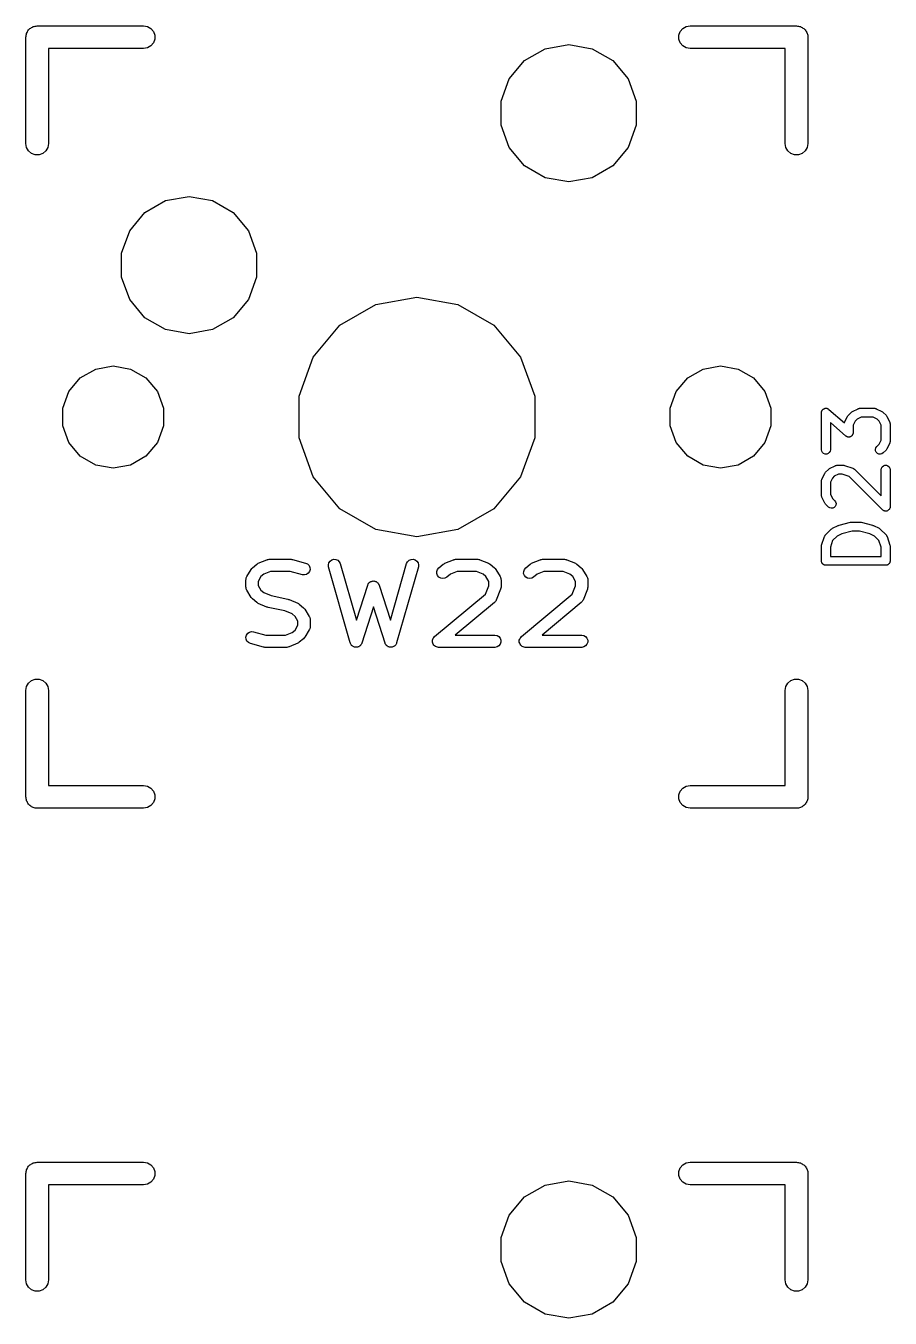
# Model space of a CAD drawing. Extents: x 37 to 154, y -133 to -20.
# Drawn here: x 81.46 to 95.92, y -103.07 to -81.46 of the extents above; entities that cross this region are included whole.
import ezdxf

# ---------------------------------------------------------------- set-up
doc = ezdxf.new("R2010")
doc.units = 0
doc.header["$MEASUREMENT"] = 0
doc.layers.add('BLACK', color=7, linetype='CONTINUOUS')

msp = doc.modelspace()

# ---------------------------------------------------------------- linework, layer by layer
at = {"layer": 'Black'}
for p, q in [((81.6336, -81.4624), (81.65, -81.4595)), ((81.65, -81.4595), (83.428, -81.4595)), ((83.428, -81.4595), (83.4932, -81.471)), ((92.5068, -81.471), (92.572, -81.4595)), ((92.572, -81.4595), (94.35, -81.4595)), ((94.35, -81.4595), (94.3664, -81.4624)), ((81.4595, -81.65), (81.4624, -81.6336)), ((81.4595, -83.428), (81.4595, -81.65)), ((81.4624, -81.6169), (81.4681, -81.6013)), ((81.4624, -81.6336), (81.4624, -81.6169)), ((81.4681, -81.6013), (81.471, -81.5848)), ((81.471, -81.5848), (81.4793, -81.5704)), ((81.4793, -81.5704), (81.485, -81.5547)), ((81.485, -81.5547), (81.4957, -81.542)), ((81.4957, -81.542), (81.5041, -81.5275)), ((81.5041, -81.5275), (81.5168, -81.5168)), ((81.5168, -81.5168), (81.5275, -81.5041)), ((81.5275, -81.5041), (81.542, -81.4957)), ((81.542, -81.4957), (81.5547, -81.485)), ((81.5547, -81.485), (81.5704, -81.4793)), ((81.5704, -81.4793), (81.5848, -81.471)), ((81.5848, -81.471), (81.6013, -81.4681)), ((81.6013, -81.4681), (81.6169, -81.4624)), ((81.6169, -81.4624), (81.6336, -81.4624)), ((83.4932, -81.471), (83.5505, -81.5041)), ((83.5505, -81.5041), (83.593, -81.5547)), ((83.593, -81.5547), (83.6156, -81.6169)), ((83.6156, -81.6169), (83.6156, -81.6831)), ((92.3844, -81.6169), (92.407, -81.5547)), ((92.3844, -81.6831), (92.3844, -81.6169)), ((92.407, -81.5547), (92.4495, -81.5041)), ((92.4495, -81.5041), (92.5068, -81.471)), ((94.3664, -81.4624), (94.3831, -81.4624)), ((94.3831, -81.4624), (94.3987, -81.4681)), ((94.3987, -81.4681), (94.4152, -81.471)), ((94.4152, -81.471), (94.4296, -81.4793)), ((94.4296, -81.4793), (94.4453, -81.485)), ((94.4453, -81.485), (94.458, -81.4957)), ((94.458, -81.4957), (94.4725, -81.5041)), ((94.4725, -81.5041), (94.4832, -81.5168)), ((94.4832, -81.5168), (94.4959, -81.5275)), ((94.4959, -81.5275), (94.5043, -81.542)), ((94.5043, -81.542), (94.515, -81.5547)), ((94.515, -81.5547), (94.5207, -81.5704)), ((94.5207, -81.5704), (94.529, -81.5848)), ((94.529, -81.5848), (94.5319, -81.6013)), ((94.5319, -81.6013), (94.5376, -81.6169)), ((94.5376, -81.6169), (94.5376, -81.6336)), ((94.5376, -81.6336), (94.5405, -81.65)), ((94.5405, -81.65), (94.5405, -83.428)), ((83.428, -81.8405), (81.8405, -81.8405)), ((81.8405, -81.8405), (81.8405, -83.428)), ((83.4932, -81.829), (83.428, -81.8405)), ((83.5505, -81.7959), (83.4932, -81.829)), ((83.593, -81.7452), (83.5505, -81.7959)), ((83.6156, -81.6831), (83.593, -81.7452)), ((89.8025, -82.0411), (90.1476, -81.8418)), ((90.1476, -81.8418), (90.54, -81.7726)), ((90.54, -81.7726), (90.9324, -81.8418)), ((90.9324, -81.8418), (91.2775, -82.0411)), ((92.407, -81.7452), (92.3844, -81.6831)), ((92.4495, -81.7959), (92.407, -81.7452)), ((92.5068, -81.829), (92.4495, -81.7959)), ((92.572, -81.8405), (92.5068, -81.829)), ((94.1595, -81.8405), (92.572, -81.8405)), ((94.1595, -83.428), (94.1595, -81.8405)), ((89.5464, -82.3463), (89.8025, -82.0411)), ((91.2775, -82.0411), (91.5336, -82.3463)), ((89.4101, -82.7208), (89.5464, -82.3463)), ((91.5336, -82.3463), (91.6699, -82.7208)), ((89.4101, -83.1192), (89.4101, -82.7208)), ((91.6699, -82.7208), (91.6699, -83.1192)), ((89.5464, -83.4937), (89.4101, -83.1192)), ((91.6699, -83.1192), (91.5336, -83.4937)), ((81.471, -83.4932), (81.4595, -83.428)), ((81.5041, -83.5505), (81.471, -83.4932)), ((81.5547, -83.593), (81.5041, -83.5505)), ((81.6169, -83.6156), (81.5547, -83.593)), ((81.6831, -83.6156), (81.6169, -83.6156)), ((81.7452, -83.593), (81.6831, -83.6156)), ((81.7959, -83.5505), (81.7452, -83.593)), ((81.829, -83.4932), (81.7959, -83.5505)), ((81.8405, -83.428), (81.829, -83.4932)), ((89.8025, -83.7989), (89.5464, -83.4937)), ((91.5336, -83.4937), (91.2775, -83.7989)), ((94.171, -83.4932), (94.1595, -83.428)), ((94.2041, -83.5505), (94.171, -83.4932)), ((94.2548, -83.593), (94.2041, -83.5505)), ((94.3169, -83.6156), (94.2548, -83.593)), ((94.3831, -83.6156), (94.3169, -83.6156)), ((94.4453, -83.593), (94.3831, -83.6156)), ((94.4959, -83.5505), (94.4453, -83.593)), ((94.529, -83.4932), (94.4959, -83.5505)), ((94.5405, -83.428), (94.529, -83.4932)), ((90.1476, -83.9982), (89.8025, -83.7989)), ((91.2775, -83.7989), (90.9324, -83.9982)), ((90.54, -84.0674), (90.1476, -83.9982)), ((90.9324, -83.9982), (90.54, -84.0674)), ((83.4525, -84.5811), (83.7976, -84.3818)), ((83.7976, -84.3818), (84.19, -84.3126)), ((84.19, -84.3126), (84.5824, -84.3818)), ((84.5824, -84.3818), (84.9275, -84.5811)), ((83.1964, -84.8863), (83.4525, -84.5811)), ((84.9275, -84.5811), (85.1836, -84.8863)), ((83.0601, -85.2608), (83.1964, -84.8863)), ((85.1836, -84.8863), (85.3199, -85.2608)), ((83.0601, -85.6592), (83.0601, -85.2608)), ((85.3199, -85.2608), (85.3199, -85.6592)), ((83.1964, -86.0337), (83.0601, -85.6592)), ((85.3199, -85.6592), (85.1836, -86.0337)), ((83.4525, -86.3389), (83.1964, -86.0337)), ((85.1836, -86.0337), (84.9275, -86.3389)), ((86.7134, -86.4667), (87.3154, -86.1192)), ((87.3154, -86.1192), (88, -85.9985)), ((88, -85.9985), (88.6846, -86.1192)), ((88.6846, -86.1192), (89.2865, -86.4667)), ((83.7976, -86.5382), (83.4525, -86.3389)), ((84.9275, -86.3389), (84.5824, -86.5382)), ((84.19, -86.6074), (83.7976, -86.5382)), ((84.5824, -86.5382), (84.19, -86.6074)), ((86.2666, -86.9992), (86.7134, -86.4667)), ((89.2865, -86.4667), (89.7334, -86.9992)), ((86.0289, -87.6524), (86.2666, -86.9992)), ((89.7334, -86.9992), (89.9711, -87.6524)), ((82.371, -87.3457), (82.6279, -87.1974)), ((82.6279, -87.1974), (82.92, -87.1458)), ((82.92, -87.1458), (83.2121, -87.1974)), ((83.2121, -87.1974), (83.469, -87.3457)), ((92.531, -87.3457), (92.7879, -87.1974)), ((92.7879, -87.1974), (93.08, -87.1458)), ((93.08, -87.1458), (93.3721, -87.1974)), ((93.3721, -87.1974), (93.629, -87.3457)), ((82.1803, -87.5729), (82.371, -87.3457)), ((83.469, -87.3457), (83.6597, -87.5729)), ((92.3403, -87.5729), (92.531, -87.3457)), ((93.629, -87.3457), (93.8197, -87.5729)), ((82.0788, -87.8517), (82.1803, -87.5729)), ((83.6597, -87.5729), (83.7612, -87.8517)), ((86.0289, -88.3476), (86.0289, -87.6524)), ((89.9711, -87.6524), (89.9711, -88.3476)), ((92.2388, -87.8517), (92.3403, -87.5729)), ((93.8197, -87.5729), (93.9212, -87.8517)), ((82.0788, -88.1483), (82.0788, -87.8517)), ((83.7612, -87.8517), (83.7612, -88.1483)), ((92.2388, -88.1483), (92.2388, -87.8517)), ((93.9212, -87.8517), (93.9212, -88.1483)), ((94.7674, -87.9281), (94.7687, -87.9209)), ((94.7674, -88.5471), (94.7674, -87.9281)), ((94.7687, -87.9209), (94.7688, -87.9135)), ((94.7688, -87.9135), (94.7709, -87.9081)), ((94.7709, -87.9081), (94.7719, -87.9024)), ((94.7719, -87.9024), (94.7756, -87.8961)), ((94.7756, -87.8961), (94.7782, -87.8893)), ((94.7782, -87.8893), (94.782, -87.8849)), ((94.782, -87.8849), (94.7849, -87.8799)), ((94.7849, -87.8799), (94.7905, -87.8752)), ((94.7905, -87.8752), (94.7954, -87.8697)), ((94.7954, -87.8697), (94.8004, -87.8669)), ((94.8004, -87.8669), (94.8049, -87.8631)), ((94.8049, -87.8631), (94.8118, -87.8606)), ((94.8118, -87.8606), (94.8182, -87.8571)), ((94.8182, -87.8571), (94.8239, -87.8562)), ((94.8239, -87.8562), (94.8294, -87.8542)), ((94.8294, -87.8542), (94.8367, -87.8542)), ((94.8367, -87.8542), (94.8439, -87.8531)), ((94.8439, -87.8531), (94.8496, -87.8542)), ((94.8496, -87.8542), (94.8554, -87.8542)), ((94.8554, -87.8542), (94.8623, -87.8567)), ((94.8623, -87.8567), (94.8695, -87.8582)), ((94.8695, -87.8582), (94.8744, -87.8612)), ((94.8744, -87.8612), (94.8799, -87.8631)), ((94.8799, -87.8631), (94.8855, -87.8679)), ((94.8855, -87.8679), (94.8918, -87.8717)), ((94.8918, -87.8717), (95.1518, -88.0991)), ((95.2179, -87.9703), (95.2655, -87.9227)), ((95.2655, -87.9227), (95.2754, -87.9158)), ((95.2754, -87.9158), (95.285, -87.9086)), ((95.285, -87.9086), (95.3803, -87.861)), ((95.3803, -87.861), (95.3844, -87.8598)), ((95.3844, -87.8598), (95.3882, -87.8576)), ((95.3882, -87.8576), (95.3968, -87.8561)), ((95.3968, -87.8561), (95.4052, -87.8536)), ((95.4052, -87.8536), (95.4096, -87.8538)), ((95.4096, -87.8538), (95.4138, -87.8531)), ((95.4138, -87.8531), (95.6519, -87.8531)), ((95.6519, -87.8531), (95.6562, -87.8538)), ((95.6562, -87.8538), (95.6605, -87.8536)), ((95.6605, -87.8536), (95.6689, -87.8561)), ((95.6689, -87.8561), (95.6776, -87.8576)), ((95.6776, -87.8576), (95.6813, -87.8598)), ((95.6813, -87.8598), (95.6854, -87.861)), ((95.6854, -87.861), (95.7807, -87.9086)), ((95.7807, -87.9086), (95.7903, -87.9158)), ((95.7903, -87.9158), (95.8002, -87.9227)), ((95.8002, -87.9227), (95.8478, -87.9703)), ((82.1803, -88.4271), (82.0788, -88.1483)), ((83.7612, -88.1483), (83.6597, -88.4271)), ((92.3403, -88.4271), (92.2388, -88.1483)), ((93.9212, -88.1483), (93.8197, -88.4271)), ((95.1739, -88.3179), (94.9174, -88.0934)), ((94.9174, -88.0934), (94.9174, -88.5471)), ((95.1518, -88.0991), (95.1529, -88.0929)), ((95.1529, -88.0929), (95.155, -88.0892)), ((95.155, -88.0892), (95.1563, -88.085)), ((95.1563, -88.085), (95.2039, -87.9898)), ((95.2039, -87.9898), (95.211, -87.9801)), ((95.211, -87.9801), (95.2179, -87.9703)), ((95.3326, -88.0678), (95.2983, -88.1363)), ((95.2983, -88.1363), (95.2983, -88.2614)), ((95.363, -88.0374), (95.3326, -88.0678)), ((95.4315, -88.0031), (95.363, -88.0374)), ((95.6342, -88.0031), (95.4315, -88.0031)), ((95.7027, -88.0374), (95.6342, -88.0031)), ((95.7331, -88.0678), (95.7027, -88.0374)), ((95.7674, -88.1363), (95.7331, -88.0678)), ((95.7674, -88.3866), (95.7674, -88.1363)), ((95.8478, -87.9703), (95.8547, -87.9801)), ((95.8547, -87.9801), (95.8618, -87.9898)), ((95.8618, -87.9898), (95.9095, -88.085)), ((95.9095, -88.085), (95.9107, -88.0892)), ((95.9107, -88.0892), (95.9129, -88.0929)), ((95.9129, -88.0929), (95.9144, -88.1016)), ((95.9144, -88.1016), (95.9169, -88.11)), ((95.9169, -88.11), (95.9166, -88.1143)), ((95.9166, -88.1143), (95.9174, -88.1186)), ((95.9174, -88.1186), (95.9174, -88.4043)), ((86.2666, -89.0008), (86.0289, -88.3476)), ((89.9711, -88.3476), (89.7334, -89.0008)), ((95.1802, -88.3217), (95.1739, -88.3179)), ((95.1858, -88.3264), (95.1802, -88.3217)), ((95.1913, -88.3284), (95.1858, -88.3264)), ((95.1962, -88.3314), (95.1913, -88.3284)), ((95.2034, -88.3328), (95.1962, -88.3314)), ((95.2103, -88.3353), (95.2034, -88.3328)), ((95.2161, -88.3353), (95.2103, -88.3353)), ((95.2218, -88.3364), (95.2161, -88.3353)), ((95.229, -88.3353), (95.2218, -88.3364)), ((95.2364, -88.3353), (95.229, -88.3353)), ((95.2418, -88.3333), (95.2364, -88.3353)), ((95.2475, -88.3324), (95.2418, -88.3333)), ((95.2539, -88.3289), (95.2475, -88.3324)), ((95.2608, -88.3264), (95.2539, -88.3289)), ((95.2653, -88.3227), (95.2608, -88.3264)), ((95.2703, -88.3199), (95.2653, -88.3227)), ((95.2752, -88.3143), (95.2703, -88.3199)), ((95.2808, -88.3096), (95.2752, -88.3143)), ((95.2837, -88.3046), (95.2808, -88.3096)), ((95.2875, -88.3003), (95.2837, -88.3046)), ((95.2901, -88.2934), (95.2875, -88.3003)), ((95.2938, -88.2871), (95.2901, -88.2934)), ((95.2948, -88.2814), (95.2938, -88.2871)), ((95.2969, -88.276), (95.2948, -88.2814)), ((95.2971, -88.2686), (95.2969, -88.276)), ((95.2983, -88.2614), (95.2971, -88.2686)), ((82.371, -88.6543), (82.1803, -88.4271)), ((83.6597, -88.4271), (83.469, -88.6543)), ((92.531, -88.6543), (92.3403, -88.4271)), ((93.8197, -88.4271), (93.629, -88.6543)), ((94.7719, -88.5728), (94.7674, -88.5471)), ((94.7849, -88.5954), (94.7719, -88.5728)), ((94.9129, -88.5728), (94.8998, -88.5954)), ((94.9174, -88.5471), (94.9129, -88.5728)), ((95.6724, -88.5406), (95.6792, -88.5154)), ((95.6747, -88.5666), (95.6724, -88.5406)), ((95.6857, -88.5902), (95.6747, -88.5666)), ((95.6792, -88.5154), (95.6941, -88.4941)), ((95.7041, -88.6086), (95.6857, -88.5902)), ((95.6941, -88.4941), (95.7331, -88.4551)), ((95.7331, -88.4551), (95.7674, -88.3866)), ((95.8478, -88.5526), (95.8002, -88.6002)), ((95.8547, -88.5427), (95.8478, -88.5526)), ((95.8618, -88.5331), (95.8547, -88.5427)), ((95.9095, -88.4378), (95.8618, -88.5331)), ((95.9107, -88.4337), (95.9095, -88.4378)), ((95.9129, -88.4299), (95.9107, -88.4337)), ((95.9144, -88.4213), (95.9129, -88.4299)), ((95.9169, -88.4129), (95.9144, -88.4213)), ((95.9174, -88.4043), (95.9166, -88.4085)), ((95.9166, -88.4085), (95.9169, -88.4129)), ((82.6279, -88.8026), (82.371, -88.6543)), ((82.92, -88.8541), (82.6279, -88.8026)), ((83.2121, -88.8026), (82.92, -88.8541)), ((83.469, -88.6543), (83.2121, -88.8026)), ((92.7879, -88.8026), (92.531, -88.6543)), ((93.08, -88.8541), (92.7879, -88.8026)), ((93.3721, -88.8026), (93.08, -88.8541)), ((93.629, -88.6543), (93.3721, -88.8026)), ((94.8049, -88.6121), (94.7849, -88.5954)), ((94.8294, -88.621), (94.8049, -88.6121)), ((94.8554, -88.621), (94.8294, -88.621)), ((94.8799, -88.6121), (94.8554, -88.621)), ((94.8998, -88.5954), (94.8799, -88.6121)), ((95.0159, -88.8085), (95.0243, -88.806)), ((95.0243, -88.806), (95.0286, -88.8062)), ((95.0286, -88.8062), (95.0329, -88.8055)), ((95.0329, -88.8055), (95.1281, -88.8055)), ((95.1281, -88.8055), (95.1399, -88.8076)), ((95.7277, -88.6196), (95.7041, -88.6086)), ((95.7537, -88.6219), (95.7277, -88.6196)), ((95.7788, -88.6151), (95.7537, -88.6219)), ((95.8002, -88.6002), (95.7788, -88.6151)), ((95.8049, -88.8155), (95.8294, -88.8066)), ((95.8294, -88.8066), (95.8554, -88.8066)), ((95.8554, -88.8066), (95.8799, -88.8155)), ((86.7134, -89.5332), (86.2666, -89.0008)), ((89.7334, -89.0008), (89.2865, -89.5332)), ((94.7753, -89.0374), (94.8229, -88.9422)), ((94.8229, -88.9422), (94.8301, -88.9325)), ((94.8301, -88.9325), (94.837, -88.9227)), ((94.837, -88.9227), (94.8846, -88.8751)), ((94.8846, -88.8751), (94.8944, -88.8682)), ((94.8944, -88.8682), (94.9041, -88.861)), ((94.9041, -88.861), (94.9993, -88.8134)), ((94.9516, -89.0201), (94.9174, -89.0887)), ((94.982, -88.9897), (94.9516, -89.0201)), ((95.0506, -88.9555), (94.982, -88.9897)), ((94.9993, -88.8134), (95.0035, -88.8122)), ((95.0035, -88.8122), (95.0072, -88.81)), ((95.0072, -88.81), (95.0159, -88.8085)), ((95.1159, -88.9555), (95.0506, -88.9555)), ((95.2304, -88.9936), (95.1159, -88.9555)), ((95.1399, -88.8076), (95.1518, -88.8093)), ((95.1518, -88.8093), (95.2947, -88.8569)), ((95.7893, -89.5526), (95.2304, -88.9936)), ((95.2947, -88.8569), (95.2985, -88.859)), ((95.2985, -88.859), (95.3026, -88.8601)), ((95.3026, -88.8601), (95.3098, -88.8652)), ((95.3098, -88.8652), (95.3176, -88.8693)), ((95.3176, -88.8693), (95.3204, -88.8726)), ((95.3204, -88.8726), (95.324, -88.8751)), ((95.324, -88.8751), (95.7674, -89.3185)), ((95.7674, -88.8805), (95.7719, -88.8548)), ((95.7674, -89.3185), (95.7674, -88.8805)), ((95.7719, -88.8548), (95.7849, -88.8323)), ((95.7849, -88.8323), (95.8049, -88.8155)), ((95.8799, -88.8155), (95.8998, -88.8323)), ((95.8998, -88.8323), (95.9129, -88.8548)), ((95.9129, -88.8548), (95.9174, -88.8805)), ((95.9174, -88.8805), (95.9174, -89.4995)), ((94.7674, -89.071), (94.7681, -89.0667)), ((94.7674, -89.309), (94.7674, -89.071)), ((94.7679, -89.0624), (94.7704, -89.054)), ((94.7681, -89.0667), (94.7679, -89.0624)), ((94.7704, -89.054), (94.7719, -89.0453)), ((94.7719, -89.0453), (94.7741, -89.0416)), ((94.7741, -89.0416), (94.7753, -89.0374)), ((94.9174, -89.0887), (94.9174, -89.2913)), ((94.7681, -89.3133), (94.7674, -89.309)), ((94.7679, -89.3176), (94.7681, -89.3133)), ((94.7704, -89.326), (94.7679, -89.3176)), ((94.7719, -89.3347), (94.7704, -89.326)), ((94.7741, -89.3384), (94.7719, -89.3347)), ((94.7753, -89.3426), (94.7741, -89.3384)), ((94.8229, -89.4378), (94.7753, -89.3426)), ((94.8301, -89.4475), (94.8229, -89.4378)), ((94.837, -89.4573), (94.8301, -89.4475)), ((94.9174, -89.2913), (94.9516, -89.3599)), ((94.9516, -89.3599), (94.9907, -89.3989)), ((94.9907, -89.3989), (95.0056, -89.4202)), ((95.0056, -89.4202), (95.0123, -89.4454)), ((95.0123, -89.4454), (95.0101, -89.4713)), ((87.3154, -89.8808), (86.7134, -89.5332)), ((89.2865, -89.5332), (88.6846, -89.8808)), ((94.8846, -89.5049), (94.837, -89.4573)), ((94.9059, -89.5199), (94.8846, -89.5049)), ((94.9311, -89.5266), (94.9059, -89.5199)), ((94.957, -89.5243), (94.9311, -89.5266)), ((94.9806, -89.5133), (94.957, -89.5243)), ((94.9991, -89.4949), (94.9806, -89.5133)), ((95.0101, -89.4713), (94.9991, -89.4949)), ((95.7974, -89.5582), (95.7893, -89.5526)), ((95.8049, -89.5645), (95.7974, -89.5582)), ((95.808, -89.5656), (95.8049, -89.5645)), ((95.8107, -89.5675), (95.808, -89.5656)), ((95.8202, -89.57), (95.8107, -89.5675)), ((95.8294, -89.5734), (95.8202, -89.57)), ((95.8327, -89.5734), (95.8294, -89.5734)), ((95.8358, -89.5742), (95.8327, -89.5734)), ((95.8456, -89.5734), (95.8358, -89.5742)), ((95.8554, -89.5734), (95.8456, -89.5734)), ((95.8585, -89.5723), (95.8554, -89.5734)), ((95.8618, -89.572), (95.8585, -89.5723)), ((95.8707, -89.5678), (95.8618, -89.572)), ((95.8799, -89.5645), (95.8707, -89.5678)), ((95.8824, -89.5624), (95.8799, -89.5645)), ((95.8854, -89.561), (95.8824, -89.5624)), ((95.8923, -89.554), (95.8854, -89.561)), ((95.8998, -89.5477), (95.8923, -89.554)), ((95.9015, -89.5449), (95.8998, -89.5477)), ((95.9038, -89.5425), (95.9015, -89.5449)), ((95.908, -89.5337), (95.9038, -89.5425)), ((95.9129, -89.5252), (95.908, -89.5337)), ((95.9134, -89.5219), (95.9129, -89.5252)), ((95.9148, -89.5189), (95.9134, -89.5219)), ((95.9157, -89.5092), (95.9148, -89.5189)), ((95.9174, -89.4995), (95.9157, -89.5092)), ((88, -90.0015), (87.3154, -89.8808)), ((88.6846, -89.8808), (88, -90.0015)), ((94.837, -89.9703), (94.9322, -89.8751)), ((94.9322, -89.8751), (94.942, -89.8682)), ((94.942, -89.8682), (94.9517, -89.861)), ((94.9517, -89.861), (95.0469, -89.8134)), ((95.0469, -89.8134), (95.0548, -89.8111)), ((95.0548, -89.8111), (95.0623, -89.8077)), ((95.0623, -89.8077), (95.2528, -89.7601)), ((95.2528, -89.7601), (95.2619, -89.7595)), ((95.2619, -89.7595), (95.271, -89.7579)), ((95.271, -89.7579), (95.4138, -89.7579)), ((95.4138, -89.7579), (95.4228, -89.7595)), ((95.4228, -89.7595), (95.432, -89.7601)), ((95.432, -89.7601), (95.6225, -89.8077)), ((95.6225, -89.8077), (95.63, -89.8111)), ((95.63, -89.8111), (95.6378, -89.8134)), ((95.6378, -89.8134), (95.7331, -89.861)), ((95.7331, -89.861), (95.7427, -89.8682)), ((95.7427, -89.8682), (95.7526, -89.8751)), ((95.7526, -89.8751), (95.8478, -89.9703)), ((94.7712, -90.1425), (94.8188, -89.9996)), ((94.8188, -89.9996), (94.8209, -89.9958)), ((94.8209, -89.9958), (94.822, -89.9916)), ((94.822, -89.9916), (94.8271, -89.9844)), ((94.8271, -89.9844), (94.8313, -89.9767)), ((94.8313, -89.9767), (94.8345, -89.9738)), ((94.8345, -89.9738), (94.837, -89.9703)), ((94.9556, -90.0638), (94.9174, -90.1784)), ((95.0297, -89.9897), (94.9556, -90.0638)), ((95.1067, -89.9512), (95.0297, -89.9897)), ((95.2802, -89.9079), (95.1067, -89.9512)), ((95.4046, -89.9079), (95.2802, -89.9079)), ((95.5781, -89.9512), (95.4046, -89.9079)), ((95.6551, -89.9897), (95.5781, -89.9512)), ((95.7292, -90.0638), (95.6551, -89.9897)), ((95.7674, -90.1784), (95.7292, -90.0638)), ((95.8478, -89.9703), (95.8503, -89.9738)), ((95.8503, -89.9738), (95.8535, -89.9767)), ((95.8535, -89.9767), (95.8577, -89.9844)), ((95.8577, -89.9844), (95.8627, -89.9916)), ((95.8627, -89.9916), (95.8639, -89.9958)), ((95.8639, -89.9958), (95.8659, -89.9996)), ((95.8659, -89.9996), (95.9135, -90.1425)), ((94.7674, -90.1662), (94.7695, -90.1543)), ((94.7674, -90.4043), (94.7674, -90.1662)), ((94.7695, -90.1543), (94.7712, -90.1425)), ((94.9174, -90.1784), (94.9174, -90.3293)), ((95.7674, -90.3293), (95.7674, -90.1784)), ((95.9135, -90.1425), (95.9153, -90.1543)), ((95.9153, -90.1543), (95.9174, -90.1662)), ((95.9174, -90.1662), (95.9174, -90.4043)), ((85.2277, -90.5482), (85.2388, -90.5354)), ((85.2388, -90.5354), (85.2498, -90.5224)), ((85.2498, -90.5224), (85.3224, -90.4619)), ((85.3224, -90.4619), (85.3356, -90.4544)), ((85.3356, -90.4544), (85.3484, -90.4462)), ((85.3484, -90.4462), (85.4935, -90.3857)), ((85.4935, -90.3857), (85.4958, -90.3852)), ((85.4958, -90.3852), (85.4978, -90.3841)), ((85.4978, -90.3841), (85.5129, -90.3814)), ((85.5129, -90.3814), (85.5279, -90.378)), ((85.5279, -90.378), (85.5303, -90.3783)), ((85.5303, -90.3783), (85.5326, -90.3779)), ((85.5326, -90.3779), (85.8954, -90.3779)), ((85.8954, -90.3779), (85.909, -90.3803)), ((85.909, -90.3803), (85.9226, -90.3816)), ((85.9226, -90.3816), (86.1403, -90.4421)), ((86.1403, -90.4421), (86.1722, -90.4573)), ((86.1722, -90.4573), (86.1969, -90.4825)), ((86.1969, -90.4825), (86.2115, -90.5146)), ((86.2115, -90.5146), (86.2143, -90.5498)), ((86.5198, -90.4723), (86.5284, -90.4381)), ((86.5235, -90.5074), (86.5198, -90.4723)), ((86.8863, -91.7774), (86.5235, -90.5074)), ((86.5284, -90.4381), (86.5481, -90.4089)), ((86.5481, -90.4089), (86.5767, -90.3882)), ((86.5767, -90.3882), (86.6106, -90.3785)), ((86.6106, -90.3785), (86.6458, -90.381)), ((86.6458, -90.381), (86.678, -90.3953)), ((86.678, -90.3953), (86.7034, -90.4199)), ((86.7034, -90.4199), (86.7188, -90.4516)), ((86.7188, -90.4516), (86.9895, -91.399)), ((87.5591, -91.399), (87.8297, -90.4516)), ((88.0251, -90.5074), (87.6623, -91.7774)), ((87.8297, -90.4516), (87.8452, -90.4199)), ((87.8452, -90.4199), (87.8705, -90.3953)), ((87.8705, -90.3953), (87.9028, -90.381)), ((87.9028, -90.381), (87.938, -90.3785)), ((87.938, -90.3785), (87.9719, -90.3882)), ((87.9719, -90.3882), (88.0004, -90.4089)), ((88.0004, -90.4089), (88.0202, -90.4381)), ((88.0202, -90.4381), (88.0288, -90.4723)), ((88.0288, -90.4723), (88.0251, -90.5074)), ((88.3476, -90.5494), (88.3704, -90.5224)), ((88.3704, -90.5224), (88.443, -90.4619)), ((88.443, -90.4619), (88.4561, -90.4544)), ((88.4561, -90.4544), (88.4689, -90.4462)), ((88.4689, -90.4462), (88.6141, -90.3857)), ((88.6141, -90.3857), (88.6164, -90.3852)), ((88.6164, -90.3852), (88.6184, -90.3841)), ((88.6184, -90.3841), (88.6335, -90.3814)), ((88.6335, -90.3814), (88.6485, -90.378)), ((88.6485, -90.378), (88.6508, -90.3783)), ((88.6508, -90.3783), (88.6531, -90.3779)), ((88.6531, -90.3779), (89.016, -90.3779)), ((89.016, -90.3779), (89.0183, -90.3783)), ((89.0183, -90.3783), (89.0206, -90.378)), ((89.0206, -90.378), (89.0356, -90.3814)), ((89.0356, -90.3814), (89.0507, -90.3841)), ((89.0507, -90.3841), (89.0528, -90.3852)), ((89.0528, -90.3852), (89.0551, -90.3857)), ((89.0551, -90.3857), (89.2002, -90.4462)), ((89.2002, -90.4462), (89.213, -90.4544)), ((89.213, -90.4544), (89.2262, -90.4619)), ((89.2262, -90.4619), (89.2988, -90.5224)), ((89.2988, -90.5224), (89.3097, -90.5354)), ((89.3097, -90.5354), (89.3208, -90.5482)), ((89.799, -90.5494), (89.8218, -90.5224)), ((89.8218, -90.5224), (89.8944, -90.4619)), ((89.8944, -90.4619), (89.9076, -90.4544)), ((89.9076, -90.4544), (89.9204, -90.4462)), ((89.9204, -90.4462), (90.0655, -90.3857)), ((90.0655, -90.3857), (90.0678, -90.3852)), ((90.0678, -90.3852), (90.0698, -90.3841)), ((90.0698, -90.3841), (90.0849, -90.3814)), ((90.0849, -90.3814), (90.0999, -90.378)), ((90.0999, -90.378), (90.1023, -90.3783)), ((90.1023, -90.3783), (90.1046, -90.3779)), ((90.1046, -90.3779), (90.4674, -90.3779)), ((90.4674, -90.3779), (90.4697, -90.3783)), ((90.4697, -90.3783), (90.4721, -90.378)), ((90.4721, -90.378), (90.4871, -90.3814)), ((90.4871, -90.3814), (90.5022, -90.3841)), ((90.5022, -90.3841), (90.5042, -90.3852)), ((90.5042, -90.3852), (90.5065, -90.3857)), ((90.5065, -90.3857), (90.6516, -90.4462)), ((90.6516, -90.4462), (90.6644, -90.4544)), ((90.6644, -90.4544), (90.6776, -90.4619)), ((90.6776, -90.4619), (90.7502, -90.5224)), ((90.7502, -90.5224), (90.7611, -90.5354)), ((90.7611, -90.5354), (90.7723, -90.5482)), ((94.7685, -90.4107), (94.7674, -90.4043)), ((94.7685, -90.4173), (94.7685, -90.4107)), ((94.7708, -90.4235), (94.7685, -90.4173)), ((94.7719, -90.4299), (94.7708, -90.4235)), ((94.7752, -90.4356), (94.7719, -90.4299)), ((94.7774, -90.4418), (94.7752, -90.4356)), ((94.7816, -90.4468), (94.7774, -90.4418)), ((94.7849, -90.4525), (94.7816, -90.4468)), ((94.79, -90.4567), (94.7849, -90.4525)), ((94.7942, -90.4617), (94.79, -90.4567)), ((94.7999, -90.465), (94.7942, -90.4617)), ((94.8049, -90.4692), (94.7999, -90.465)), ((94.811, -90.4715), (94.8049, -90.4692)), ((94.8167, -90.4748), (94.811, -90.4715)), ((94.8232, -90.4759), (94.8167, -90.4748)), ((94.8294, -90.4781), (94.8232, -90.4759)), ((94.8359, -90.4781), (94.8294, -90.4781)), ((94.8424, -90.4793), (94.8359, -90.4781)), ((95.8424, -90.4793), (94.8424, -90.4793)), ((94.9174, -90.3293), (95.7674, -90.3293)), ((95.8488, -90.4781), (95.8424, -90.4793)), ((95.8554, -90.4781), (95.8488, -90.4781)), ((95.8616, -90.4759), (95.8554, -90.4781)), ((95.868, -90.4748), (95.8616, -90.4759)), ((95.8737, -90.4715), (95.868, -90.4748)), ((95.8799, -90.4692), (95.8737, -90.4715)), ((95.8849, -90.465), (95.8799, -90.4692)), ((95.8906, -90.4617), (95.8849, -90.465)), ((95.8948, -90.4567), (95.8906, -90.4617)), ((95.8998, -90.4525), (95.8948, -90.4567)), ((95.9031, -90.4468), (95.8998, -90.4525)), ((95.9073, -90.4418), (95.9031, -90.4468)), ((95.9096, -90.4356), (95.9073, -90.4418)), ((95.9129, -90.4299), (95.9096, -90.4356)), ((95.914, -90.4235), (95.9129, -90.4299)), ((95.9162, -90.4173), (95.914, -90.4235)), ((95.9174, -90.4043), (95.9162, -90.4107)), ((95.9162, -90.4107), (95.9162, -90.4173)), ((85.1407, -90.7214), (85.1424, -90.7118)), ((85.1407, -90.8424), (85.1407, -90.7214)), ((85.1424, -90.7118), (85.1425, -90.7021)), ((85.1425, -90.7021), (85.1454, -90.6946)), ((85.1454, -90.6946), (85.1468, -90.6867)), ((85.1468, -90.6867), (85.1517, -90.6782)), ((85.1517, -90.6782), (85.1552, -90.6692)), ((85.1552, -90.6692), (85.2277, -90.5482)), ((85.3931, -90.6675), (85.3439, -90.7496)), ((85.3439, -90.7496), (85.3439, -90.8142)), ((85.4407, -90.6279), (85.3931, -90.6675)), ((85.5529, -90.5811), (85.4407, -90.6279)), ((85.8816, -90.5811), (85.5529, -90.5811)), ((86.0859, -90.6379), (85.8816, -90.5811)), ((86.1211, -90.6413), (86.0859, -90.6379)), ((86.1552, -90.6325), (86.1211, -90.6413)), ((86.1843, -90.6125), (86.1552, -90.6325)), ((86.2048, -90.5838), (86.1843, -90.6125)), ((86.2143, -90.5498), (86.2048, -90.5838)), ((87.227, -90.7525), (87.24, -90.7483)), ((87.24, -90.7483), (87.2527, -90.7431)), ((87.2527, -90.7431), (87.2568, -90.7429)), ((87.2568, -90.7429), (87.2606, -90.7417)), ((87.2606, -90.7417), (87.2743, -90.7422)), ((87.2743, -90.7422), (87.288, -90.7417)), ((87.288, -90.7417), (87.2918, -90.7429)), ((87.2918, -90.7429), (87.2959, -90.7431)), ((87.2959, -90.7431), (87.3085, -90.7483)), ((87.3085, -90.7483), (87.3216, -90.7525)), ((88.3353, -90.6178), (88.3354, -90.5825)), ((88.3473, -90.651), (88.3353, -90.6178)), ((88.3354, -90.5825), (88.3476, -90.5494)), ((88.3699, -90.6781), (88.3473, -90.651)), ((88.4004, -90.6958), (88.3699, -90.6781)), ((88.4351, -90.7021), (88.4004, -90.6958)), ((88.4699, -90.6961), (88.4351, -90.7021)), ((88.5005, -90.6785), (88.4699, -90.6961)), ((88.5612, -90.6279), (88.5005, -90.6785)), ((88.6735, -90.5811), (88.5612, -90.6279)), ((88.9957, -90.5811), (88.6735, -90.5811)), ((89.1079, -90.6279), (88.9957, -90.5811)), ((89.1554, -90.6675), (89.1079, -90.6279)), ((89.2047, -90.7496), (89.1554, -90.6675)), ((89.2047, -90.8228), (89.2047, -90.7496)), ((89.3208, -90.5482), (89.3934, -90.6692)), ((89.3934, -90.6692), (89.3969, -90.6782)), ((89.3969, -90.6782), (89.4018, -90.6867)), ((89.4018, -90.6867), (89.4032, -90.6946)), ((89.4032, -90.6946), (89.406, -90.7021)), ((89.406, -90.7021), (89.4062, -90.7118)), ((89.4062, -90.7118), (89.4079, -90.7214)), ((89.4079, -90.7214), (89.4079, -90.8424)), ((89.7867, -90.6178), (89.7869, -90.5825)), ((89.7987, -90.651), (89.7867, -90.6178)), ((89.7869, -90.5825), (89.799, -90.5494)), ((89.8213, -90.6781), (89.7987, -90.651)), ((89.8518, -90.6958), (89.8213, -90.6781)), ((89.8865, -90.7021), (89.8518, -90.6958)), ((89.9213, -90.6961), (89.8865, -90.7021)), ((89.9519, -90.6785), (89.9213, -90.6961)), ((90.0127, -90.6279), (89.9519, -90.6785)), ((90.1249, -90.5811), (90.0127, -90.6279)), ((90.4471, -90.5811), (90.1249, -90.5811)), ((90.5593, -90.6279), (90.4471, -90.5811)), ((90.6069, -90.6675), (90.5593, -90.6279)), ((90.6561, -90.7496), (90.6069, -90.6675)), ((90.6561, -90.8228), (90.6561, -90.7496)), ((90.7723, -90.5482), (90.8448, -90.6692)), ((90.8448, -90.6692), (90.8483, -90.6782)), ((90.8483, -90.6782), (90.8532, -90.6867)), ((90.8532, -90.6867), (90.8546, -90.6946)), ((90.8546, -90.6946), (90.8575, -90.7021)), ((90.8575, -90.7021), (90.8576, -90.7118)), ((90.8576, -90.7118), (90.8593, -90.7214)), ((90.8593, -90.7214), (90.8593, -90.8424)), ((85.1424, -90.852), (85.1407, -90.8424)), ((85.1425, -90.8617), (85.1424, -90.852)), ((85.1454, -90.8692), (85.1425, -90.8617)), ((85.1468, -90.8771), (85.1454, -90.8692)), ((85.1517, -90.8856), (85.1468, -90.8771)), ((85.1552, -90.8947), (85.1517, -90.8856)), ((85.2277, -91.0156), (85.1552, -90.8947)), ((85.3439, -90.8142), (85.3931, -90.8963)), ((85.3931, -90.8963), (85.4407, -90.9359)), ((85.4407, -90.9359), (85.5627, -90.9868)), ((86.9895, -91.399), (87.1775, -90.8114)), ((87.1775, -90.8114), (87.1794, -90.8078)), ((87.1794, -90.8078), (87.1803, -90.8039)), ((87.1803, -90.8039), (87.1876, -90.7923)), ((87.1876, -90.7923), (87.1939, -90.7802)), ((87.1939, -90.7802), (87.1969, -90.7775)), ((87.1969, -90.7775), (87.1991, -90.7741)), ((87.1991, -90.7741), (87.2099, -90.7657)), ((87.2099, -90.7657), (87.2201, -90.7565)), ((87.2201, -90.7565), (87.2238, -90.7549)), ((87.2238, -90.7549), (87.227, -90.7525)), ((87.3216, -90.7525), (87.3248, -90.7549)), ((87.3248, -90.7549), (87.3285, -90.7565)), ((87.3285, -90.7565), (87.3387, -90.7657)), ((87.3387, -90.7657), (87.3495, -90.7741)), ((87.3495, -90.7741), (87.3516, -90.7775)), ((87.3516, -90.7775), (87.3546, -90.7802)), ((87.3546, -90.7802), (87.361, -90.7923)), ((87.361, -90.7923), (87.3683, -90.8039)), ((87.3683, -90.8039), (87.3692, -90.8078)), ((87.3692, -90.8078), (87.3711, -90.8114)), ((87.3711, -90.8114), (87.5591, -91.399)), ((88.2978, -91.6715), (89.1489, -90.9622)), ((89.1489, -90.9622), (89.2047, -90.8228)), ((89.4006, -90.8801), (89.328, -91.0615)), ((89.4009, -90.8785), (89.4006, -90.8801)), ((89.4018, -90.8771), (89.4009, -90.8785)), ((89.4045, -90.8613), (89.4018, -90.8771)), ((89.4078, -90.8456), (89.4045, -90.8613)), ((89.4079, -90.8424), (89.4076, -90.844)), ((89.4076, -90.844), (89.4078, -90.8456)), ((89.7492, -91.6715), (90.6004, -90.9622)), ((90.6004, -90.9622), (90.6561, -90.8228)), ((90.852, -90.8801), (90.7795, -91.0615)), ((90.8524, -90.8785), (90.852, -90.8801)), ((90.8532, -90.8771), (90.8524, -90.8785)), ((90.856, -90.8613), (90.8532, -90.8771)), ((90.8593, -90.8456), (90.856, -90.8613)), ((90.8593, -90.8424), (90.859, -90.844)), ((90.859, -90.844), (90.8593, -90.8456)), ((85.2389, -91.0284), (85.2277, -91.0156)), ((85.2498, -91.0414), (85.2389, -91.0284)), ((85.3224, -91.1019), (85.2498, -91.0414)), ((85.3356, -91.1094), (85.3224, -91.1019)), ((85.3484, -91.1176), (85.3356, -91.1094)), ((85.4935, -91.1781), (85.3484, -91.1176)), ((85.5029, -91.1802), (85.4935, -91.1781)), ((85.5118, -91.1837), (85.5029, -91.1802)), ((85.5627, -90.9868), (85.8436, -91.0453)), ((85.8436, -91.0453), (85.8525, -91.0489)), ((85.8525, -91.0489), (85.8619, -91.051)), ((85.8619, -91.051), (86.0071, -91.1115)), ((86.0071, -91.1115), (86.0199, -91.1196)), ((86.0199, -91.1196), (86.033, -91.1272)), ((86.033, -91.1272), (86.1056, -91.1877)), ((87.2743, -91.1757), (87.0808, -91.7805)), ((87.4678, -91.7805), (87.2743, -91.1757)), ((89.2988, -91.1019), (88.6435, -91.6479)), ((89.3036, -91.0962), (89.2988, -91.1019)), ((89.3095, -91.0915), (89.3036, -91.0962)), ((89.3149, -91.0828), (89.3095, -91.0915)), ((89.3215, -91.0749), (89.3149, -91.0828)), ((89.3241, -91.0679), (89.3215, -91.0749)), ((89.328, -91.0615), (89.3241, -91.0679)), ((90.7502, -91.1019), (90.0949, -91.6479)), ((90.755, -91.0962), (90.7502, -91.1019)), ((90.7609, -91.0915), (90.755, -91.0962)), ((90.7663, -91.0828), (90.7609, -91.0915)), ((90.773, -91.0749), (90.7663, -91.0828)), ((90.7755, -91.0679), (90.773, -91.0749)), ((90.7795, -91.0615), (90.7755, -91.0679)), ((85.7927, -91.2423), (85.5118, -91.1837)), ((85.9148, -91.2931), (85.7927, -91.2423)), ((85.9623, -91.3327), (85.9148, -91.2931)), ((86.0115, -91.4148), (85.9623, -91.3327)), ((86.1056, -91.1877), (86.1166, -91.2006)), ((86.1166, -91.2006), (86.1277, -91.2134)), ((86.1277, -91.2134), (86.2003, -91.3344)), ((86.2003, -91.3344), (86.2037, -91.3435)), ((86.2037, -91.3435), (86.2086, -91.3519)), ((86.2086, -91.3519), (86.21, -91.3598)), ((86.21, -91.3598), (86.2129, -91.3673)), ((86.2129, -91.3673), (86.2131, -91.3771)), ((86.2131, -91.3771), (86.2147, -91.3867)), ((86.2147, -91.3867), (86.2147, -91.5076)), ((85.1711, -91.6166), (85.2002, -91.5966)), ((85.2002, -91.5966), (85.2344, -91.5878)), ((85.2344, -91.5878), (85.2695, -91.5912)), ((85.2695, -91.5912), (85.4738, -91.6479)), ((85.8025, -91.6479), (85.9148, -91.6012)), ((85.9148, -91.6012), (85.9623, -91.5615)), ((85.9623, -91.5615), (86.0115, -91.4795)), ((86.0115, -91.4795), (86.0115, -91.4148)), ((86.2003, -91.5599), (86.1277, -91.6808)), ((86.2037, -91.5508), (86.2003, -91.5599)), ((86.2086, -91.5424), (86.2037, -91.5508)), ((86.21, -91.5344), (86.2086, -91.5424)), ((86.2129, -91.5269), (86.21, -91.5344)), ((86.2131, -91.5172), (86.2129, -91.5269)), ((86.2147, -91.5076), (86.2131, -91.5172)), ((85.1412, -91.6793), (85.1506, -91.6453)), ((85.1439, -91.7144), (85.1412, -91.6793)), ((85.1585, -91.7466), (85.1439, -91.7144)), ((85.1506, -91.6453), (85.1711, -91.6166)), ((85.1833, -91.7717), (85.1585, -91.7466)), ((85.2151, -91.7869), (85.1833, -91.7717)), ((85.4328, -91.8474), (85.2151, -91.7869)), ((85.4738, -91.6479), (85.8025, -91.6479)), ((86.0071, -91.7828), (85.8619, -91.8433)), ((86.0199, -91.7746), (86.0071, -91.7828)), ((86.033, -91.7671), (86.0199, -91.7746)), ((86.1056, -91.7066), (86.033, -91.7671)), ((86.1166, -91.6937), (86.1056, -91.7066)), ((86.1277, -91.6808), (86.1166, -91.6937)), ((86.8888, -91.7825), (86.8863, -91.7774)), ((86.89, -91.788), (86.8888, -91.7825)), ((86.8964, -91.7983), (86.89, -91.788)), ((86.9017, -91.8092), (86.8964, -91.7983)), ((86.9058, -91.8131), (86.9017, -91.8092)), ((86.9088, -91.8178), (86.9058, -91.8131)), ((86.9184, -91.8253), (86.9088, -91.8178)), ((86.9271, -91.8337), (86.9184, -91.8253)), ((87.0472, -91.8273), (87.0382, -91.8354)), ((87.057, -91.8202), (87.0472, -91.8273)), ((87.0602, -91.8155), (87.057, -91.8202)), ((87.0643, -91.8117), (87.0602, -91.8155)), ((87.07, -91.801), (87.0643, -91.8117)), ((87.0768, -91.7909), (87.07, -91.801)), ((87.0781, -91.7855), (87.0768, -91.7909)), ((87.0808, -91.7805), (87.0781, -91.7855)), ((87.4704, -91.7855), (87.4678, -91.7805)), ((87.4718, -91.7909), (87.4704, -91.7855)), ((87.4786, -91.801), (87.4718, -91.7909)), ((87.4842, -91.8117), (87.4786, -91.801)), ((87.4884, -91.8155), (87.4842, -91.8117)), ((87.4916, -91.8202), (87.4884, -91.8155)), ((87.5014, -91.8273), (87.4916, -91.8202)), ((87.5103, -91.8354), (87.5014, -91.8273)), ((87.6302, -91.8253), (87.6215, -91.8337)), ((87.6398, -91.8178), (87.6302, -91.8253)), ((87.6428, -91.8131), (87.6398, -91.8178)), ((87.6468, -91.8092), (87.6428, -91.8131)), ((87.6521, -91.7983), (87.6468, -91.8092)), ((87.6586, -91.788), (87.6521, -91.7983)), ((87.6598, -91.7825), (87.6586, -91.788)), ((87.6623, -91.7774), (87.6598, -91.7825)), ((88.2627, -91.7668), (88.2628, -91.7492)), ((88.2628, -91.767), (88.2627, -91.7668)), ((88.2628, -91.7319), (88.2629, -91.7317)), ((88.2628, -91.7492), (88.2628, -91.7319)), ((88.2628, -91.7672), (88.2628, -91.767)), ((88.2687, -91.7835), (88.2628, -91.7672)), ((88.2629, -91.7315), (88.2689, -91.7151)), ((88.2629, -91.7317), (88.2629, -91.7315)), ((88.2747, -91.8), (88.2687, -91.7835)), ((88.2689, -91.7151), (88.2749, -91.6987)), ((88.2748, -91.8002), (88.2747, -91.8)), ((88.2749, -91.8003), (88.2748, -91.8002)), ((88.2749, -91.6987), (88.275, -91.6986)), ((88.2861, -91.8138), (88.2749, -91.8003)), ((88.275, -91.6984), (88.2864, -91.685)), ((88.275, -91.6986), (88.275, -91.6984)), ((88.2973, -91.8271), (88.2861, -91.8138)), ((88.2864, -91.685), (88.2976, -91.6717)), ((88.2974, -91.8272), (88.2973, -91.8271)), ((88.2976, -91.8274), (88.2974, -91.8272)), ((88.2976, -91.6717), (88.2977, -91.6716)), ((88.3128, -91.8361), (88.2976, -91.8274)), ((88.2977, -91.6716), (88.2978, -91.6715)), ((88.6435, -91.6479), (89.3063, -91.6479)), ((89.3063, -91.6479), (89.341, -91.6541)), ((89.341, -91.6541), (89.3716, -91.6717)), ((89.3716, -91.8274), (89.341, -91.845)), ((89.3716, -91.6717), (89.3943, -91.6987)), ((89.3943, -91.8003), (89.3716, -91.8274)), ((89.3943, -91.6987), (89.4063, -91.7319)), ((89.4063, -91.7672), (89.3943, -91.8003)), ((89.4063, -91.7319), (89.4063, -91.7672)), ((89.7142, -91.7319), (89.7143, -91.7317)), ((89.7142, -91.7492), (89.7142, -91.7319)), ((89.7142, -91.7668), (89.7142, -91.7492)), ((89.7142, -91.767), (89.7142, -91.7668)), ((89.7142, -91.7672), (89.7142, -91.767)), ((89.7202, -91.7835), (89.7142, -91.7672)), ((89.7143, -91.7315), (89.7203, -91.7151)), ((89.7143, -91.7317), (89.7143, -91.7315)), ((89.7261, -91.8), (89.7202, -91.7835)), ((89.7203, -91.7151), (89.7263, -91.6987)), ((89.7262, -91.8002), (89.7261, -91.8)), ((89.7263, -91.8003), (89.7262, -91.8002)), ((89.7263, -91.6987), (89.7264, -91.6986)), ((89.7376, -91.8138), (89.7263, -91.8003)), ((89.7264, -91.6986), (89.7265, -91.6984)), ((89.7265, -91.6984), (89.7378, -91.685)), ((89.7487, -91.8271), (89.7376, -91.8138)), ((89.7378, -91.685), (89.749, -91.6717)), ((89.7489, -91.8272), (89.7487, -91.8271)), ((89.749, -91.8274), (89.7489, -91.8272)), ((89.749, -91.6717), (89.7491, -91.6716)), ((89.7642, -91.8361), (89.749, -91.8274)), ((89.7491, -91.6716), (89.7492, -91.6715)), ((90.0949, -91.6479), (90.7577, -91.6479)), ((90.7577, -91.6479), (90.7925, -91.6541)), ((90.7925, -91.6541), (90.823, -91.6717)), ((90.823, -91.8274), (90.7925, -91.845)), ((90.823, -91.6717), (90.8457, -91.6987)), ((90.8457, -91.8003), (90.823, -91.8274)), ((90.8457, -91.6987), (90.8578, -91.7319)), ((90.8578, -91.7672), (90.8457, -91.8003)), ((90.8578, -91.7319), (90.8578, -91.7672)), ((85.4465, -91.8487), (85.4328, -91.8474)), ((85.46, -91.8511), (85.4465, -91.8487)), ((85.8229, -91.8511), (85.46, -91.8511)), ((85.8252, -91.8507), (85.8229, -91.8511)), ((85.8275, -91.851), (85.8252, -91.8507)), ((85.8425, -91.8477), (85.8275, -91.851)), ((85.8576, -91.845), (85.8425, -91.8477)), ((85.8596, -91.8438), (85.8576, -91.845)), ((85.8619, -91.8433), (85.8596, -91.8438)), ((86.9322, -91.836), (86.9271, -91.8337)), ((86.9367, -91.8394), (86.9322, -91.836)), ((86.9483, -91.8431), (86.9367, -91.8394)), ((86.9593, -91.8481), (86.9483, -91.8431)), ((86.9649, -91.8485), (86.9593, -91.8481)), ((86.9703, -91.8502), (86.9649, -91.8485)), ((86.9824, -91.8497), (86.9703, -91.8502)), ((86.9945, -91.8506), (86.9824, -91.8497)), ((86.9999, -91.849), (86.9945, -91.8506)), ((87.0056, -91.8488), (86.9999, -91.849)), ((87.0168, -91.8442), (87.0056, -91.8488)), ((87.0285, -91.8409), (87.0168, -91.8442)), ((87.033, -91.8376), (87.0285, -91.8409)), ((87.0382, -91.8354), (87.033, -91.8376)), ((87.5156, -91.8376), (87.5103, -91.8354)), ((87.5201, -91.8409), (87.5156, -91.8376)), ((87.5318, -91.8442), (87.5201, -91.8409)), ((87.543, -91.8488), (87.5318, -91.8442)), ((87.5486, -91.849), (87.543, -91.8488)), ((87.554, -91.8506), (87.5486, -91.849)), ((87.5661, -91.8497), (87.554, -91.8506)), ((87.5783, -91.8502), (87.5661, -91.8497)), ((87.5836, -91.8485), (87.5783, -91.8502)), ((87.5892, -91.8481), (87.5836, -91.8485)), ((87.6003, -91.8431), (87.5892, -91.8481)), ((87.6119, -91.8394), (87.6003, -91.8431)), ((87.6163, -91.836), (87.6119, -91.8394)), ((87.6215, -91.8337), (87.6163, -91.836)), ((88.3278, -91.8449), (88.3128, -91.8361)), ((88.328, -91.8449), (88.3278, -91.8449)), ((88.3281, -91.845), (88.328, -91.8449)), ((88.3454, -91.8481), (88.3281, -91.845)), ((88.3625, -91.8511), (88.3454, -91.8481)), ((88.3627, -91.8511), (88.3625, -91.8511)), ((88.3629, -91.8511), (88.3627, -91.8511)), ((89.3063, -91.8511), (88.3629, -91.8511)), ((89.341, -91.845), (89.3063, -91.8511)), ((89.7792, -91.8449), (89.7642, -91.8361)), ((89.7794, -91.8449), (89.7792, -91.8449)), ((89.7795, -91.845), (89.7794, -91.8449)), ((89.7969, -91.8481), (89.7795, -91.845)), ((89.8139, -91.8511), (89.7969, -91.8481)), ((89.8141, -91.8511), (89.8139, -91.8511)), ((89.8143, -91.8511), (89.8141, -91.8511)), ((90.7577, -91.8511), (89.8143, -91.8511)), ((90.7925, -91.845), (90.7577, -91.8511)), ((81.471, -92.5068), (81.5041, -92.4495)), ((81.5041, -92.4495), (81.5547, -92.407)), ((81.5547, -92.407), (81.6169, -92.3844)), ((81.6169, -92.3844), (81.6831, -92.3844)), ((81.6831, -92.3844), (81.7452, -92.407)), ((81.7452, -92.407), (81.7959, -92.4495)), ((81.7959, -92.4495), (81.829, -92.5068)), ((94.171, -92.5068), (94.2041, -92.4495)), ((94.2041, -92.4495), (94.2548, -92.407)), ((94.2548, -92.407), (94.3169, -92.3844)), ((94.3169, -92.3844), (94.3831, -92.3844)), ((94.3831, -92.3844), (94.4453, -92.407)), ((94.4453, -92.407), (94.4959, -92.4495)), ((94.4959, -92.4495), (94.529, -92.5068)), ((81.4595, -92.572), (81.471, -92.5068)), ((81.4595, -94.35), (81.4595, -92.572)), ((81.829, -92.5068), (81.8405, -92.572)), ((81.8405, -92.572), (81.8405, -94.1595)), ((94.1595, -92.572), (94.171, -92.5068)), ((94.1595, -94.1595), (94.1595, -92.572)), ((94.529, -92.5068), (94.5405, -92.572)), ((94.5405, -92.572), (94.5405, -94.35)), ((81.8405, -94.1595), (83.428, -94.1595)), ((83.428, -94.1595), (83.4932, -94.171)), ((83.4932, -94.171), (83.5505, -94.2041)), ((83.5505, -94.2041), (83.593, -94.2548)), ((92.407, -94.2548), (92.4495, -94.2041)), ((92.4495, -94.2041), (92.5068, -94.171)), ((92.5068, -94.171), (92.572, -94.1595)), ((92.572, -94.1595), (94.1595, -94.1595)), ((81.4624, -94.3664), (81.4595, -94.35)), ((81.4624, -94.3831), (81.4624, -94.3664)), ((81.4681, -94.3987), (81.4624, -94.3831)), ((81.471, -94.4152), (81.4681, -94.3987)), ((81.4793, -94.4296), (81.471, -94.4152)), ((83.593, -94.2548), (83.6156, -94.3169)), ((83.6156, -94.3831), (83.593, -94.4453)), ((83.6156, -94.3169), (83.6156, -94.3831)), ((92.3844, -94.3169), (92.407, -94.2548)), ((92.3844, -94.3831), (92.3844, -94.3169)), ((92.407, -94.4453), (92.3844, -94.3831)), ((94.529, -94.4152), (94.5207, -94.4296)), ((94.5319, -94.3987), (94.529, -94.4152)), ((94.5376, -94.3831), (94.5319, -94.3987)), ((94.5405, -94.35), (94.5376, -94.3664)), ((94.5376, -94.3664), (94.5376, -94.3831)), ((81.485, -94.4453), (81.4793, -94.4296)), ((81.4957, -94.458), (81.485, -94.4453)), ((81.5041, -94.4725), (81.4957, -94.458)), ((81.5168, -94.4832), (81.5041, -94.4725)), ((81.5275, -94.4959), (81.5168, -94.4832)), ((81.542, -94.5043), (81.5275, -94.4959)), ((81.5547, -94.515), (81.542, -94.5043)), ((81.5704, -94.5207), (81.5547, -94.515)), ((81.5848, -94.529), (81.5704, -94.5207)), ((81.6013, -94.5319), (81.5848, -94.529)), ((81.6169, -94.5376), (81.6013, -94.5319)), ((81.6336, -94.5376), (81.6169, -94.5376)), ((81.65, -94.5405), (81.6336, -94.5376)), ((83.428, -94.5405), (81.65, -94.5405)), ((83.4932, -94.529), (83.428, -94.5405)), ((83.5505, -94.4959), (83.4932, -94.529)), ((83.593, -94.4453), (83.5505, -94.4959)), ((92.4495, -94.4959), (92.407, -94.4453)), ((92.5068, -94.529), (92.4495, -94.4959)), ((92.572, -94.5405), (92.5068, -94.529)), ((94.35, -94.5405), (92.572, -94.5405)), ((94.3664, -94.5376), (94.35, -94.5405)), ((94.3831, -94.5376), (94.3664, -94.5376)), ((94.3987, -94.5319), (94.3831, -94.5376)), ((94.4152, -94.529), (94.3987, -94.5319)), ((94.4296, -94.5207), (94.4152, -94.529)), ((94.4453, -94.515), (94.4296, -94.5207)), ((94.458, -94.5043), (94.4453, -94.515)), ((94.4725, -94.4959), (94.458, -94.5043)), ((94.4832, -94.4832), (94.4725, -94.4959)), ((94.4959, -94.4725), (94.4832, -94.4832)), ((94.5043, -94.458), (94.4959, -94.4725)), ((94.515, -94.4453), (94.5043, -94.458)), ((94.5207, -94.4296), (94.515, -94.4453)), ((81.5704, -100.479), (81.5848, -100.471)), ((81.5848, -100.471), (81.6013, -100.468)), ((81.6013, -100.468), (81.6169, -100.462)), ((81.6169, -100.462), (81.6336, -100.462)), ((81.6336, -100.462), (81.65, -100.459)), ((81.65, -100.459), (83.428, -100.459)), ((83.428, -100.459), (83.4932, -100.471)), ((83.4932, -100.471), (83.5505, -100.504)), ((92.4495, -100.504), (92.5068, -100.471)), ((92.5068, -100.471), (92.572, -100.459)), ((92.572, -100.459), (94.35, -100.459)), ((94.35, -100.459), (94.3664, -100.462)), ((94.3664, -100.462), (94.3831, -100.462)), ((94.3831, -100.462), (94.3987, -100.468)), ((94.3987, -100.468), (94.4152, -100.471)), ((94.4152, -100.471), (94.4296, -100.479)), ((81.4595, -100.65), (81.4624, -100.634)), ((81.4595, -102.428), (81.4595, -100.65)), ((81.4624, -100.617), (81.4681, -100.601)), ((81.4624, -100.634), (81.4624, -100.617)), ((81.4681, -100.601), (81.471, -100.585)), ((81.471, -100.585), (81.4793, -100.57)), ((81.4793, -100.57), (81.485, -100.555)), ((81.485, -100.555), (81.4957, -100.542)), ((81.4957, -100.542), (81.5041, -100.528)), ((81.5041, -100.528), (81.5168, -100.517)), ((81.5168, -100.517), (81.5275, -100.504)), ((81.5275, -100.504), (81.542, -100.496)), ((81.542, -100.496), (81.5547, -100.485)), ((81.5547, -100.485), (81.5704, -100.479)), ((83.5505, -100.504), (83.593, -100.555)), ((83.593, -100.555), (83.6156, -100.617)), ((83.6156, -100.683), (83.593, -100.745)), ((83.6156, -100.617), (83.6156, -100.683)), ((92.3844, -100.617), (92.407, -100.555)), ((92.3844, -100.683), (92.3844, -100.617)), ((92.407, -100.745), (92.3844, -100.683)), ((92.407, -100.555), (92.4495, -100.504)), ((94.4296, -100.479), (94.4453, -100.485)), ((94.4453, -100.485), (94.458, -100.496)), ((94.458, -100.496), (94.4725, -100.504)), ((94.4725, -100.504), (94.4832, -100.517)), ((94.4832, -100.517), (94.4959, -100.528)), ((94.4959, -100.528), (94.5043, -100.542)), ((94.5043, -100.542), (94.515, -100.555)), ((94.515, -100.555), (94.5207, -100.57)), ((94.5207, -100.57), (94.529, -100.585)), ((94.529, -100.585), (94.5319, -100.601)), ((94.5319, -100.601), (94.5376, -100.617)), ((94.5376, -100.617), (94.5376, -100.634)), ((94.5376, -100.634), (94.5405, -100.65)), ((94.5405, -100.65), (94.5405, -102.428)), ((83.428, -100.84), (81.8405, -100.84)), ((81.8405, -100.84), (81.8405, -102.428)), ((83.4932, -100.829), (83.428, -100.84)), ((83.5505, -100.796), (83.4932, -100.829)), ((83.593, -100.745), (83.5505, -100.796)), ((89.8025, -101.041), (90.1476, -100.842)), ((90.1476, -100.842), (90.54, -100.773)), ((90.54, -100.773), (90.9324, -100.842)), ((90.9324, -100.842), (91.2775, -101.041)), ((92.4495, -100.796), (92.407, -100.745)), ((92.5068, -100.829), (92.4495, -100.796)), ((92.572, -100.84), (92.5068, -100.829)), ((94.1595, -100.84), (92.572, -100.84)), ((94.1595, -102.428), (94.1595, -100.84)), ((89.5464, -101.346), (89.8025, -101.041)), ((91.2775, -101.041), (91.5336, -101.346)), ((89.4101, -101.721), (89.5464, -101.346)), ((91.5336, -101.346), (91.6699, -101.721)), ((89.4101, -102.119), (89.4101, -101.721)), ((91.6699, -101.721), (91.6699, -102.119)), ((89.5464, -102.494), (89.4101, -102.119)), ((91.6699, -102.119), (91.5336, -102.494)), ((81.471, -102.493), (81.4595, -102.428)), ((81.5041, -102.55), (81.471, -102.493)), ((81.5547, -102.593), (81.5041, -102.55)), ((81.6169, -102.616), (81.5547, -102.593)), ((81.6831, -102.616), (81.6169, -102.616)), ((81.7452, -102.593), (81.6831, -102.616)), ((81.7959, -102.55), (81.7452, -102.593)), ((81.829, -102.493), (81.7959, -102.55)), ((81.8405, -102.428), (81.829, -102.493)), ((89.8025, -102.799), (89.5464, -102.494)), ((91.5336, -102.494), (91.2775, -102.799)), ((94.171, -102.493), (94.1595, -102.428)), ((94.2041, -102.55), (94.171, -102.493)), ((94.2548, -102.593), (94.2041, -102.55)), ((94.3169, -102.616), (94.2548, -102.593)), ((94.3831, -102.616), (94.3169, -102.616)), ((94.4453, -102.593), (94.3831, -102.616)), ((94.4959, -102.55), (94.4453, -102.593)), ((94.529, -102.493), (94.4959, -102.55)), ((94.5405, -102.428), (94.529, -102.493)), ((90.1476, -102.998), (89.8025, -102.799)), ((91.2775, -102.799), (90.9324, -102.998)), ((90.54, -103.067), (90.1476, -102.998)), ((90.9324, -102.998), (90.54, -103.067))]:
    msp.add_line(p, q, dxfattribs=at)

doc.saveas('drawing.dxf')
